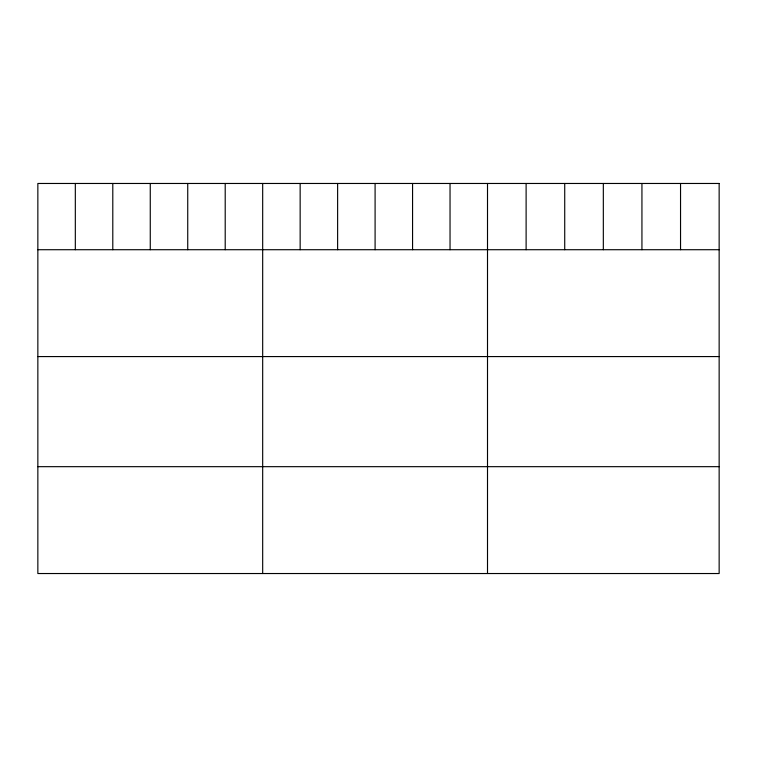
<?xml version="1.0" encoding="UTF-8"?>
<svg xmlns="http://www.w3.org/2000/svg" width="757" height="757" viewBox="0 0 757 757"><rect width="100%" height="100%" fill="white"/><g stroke="black" fill="none" stroke-linecap="round" stroke-linejoin="round"><path stroke-width="1.14" d="M37.85 249.715L719.15 249.715M37.85 356.575L719.15 356.575M37.85 466.672L719.15 466.672M680.543 183.468L680.543 249.715M641.936 183.468L641.936 249.715M603.329 183.468L603.329 249.715M564.722 183.468L564.722 249.715M526.115 183.468L526.115 249.715M487.508 183.468L487.508 573.532M450.037 183.468L450.037 249.715M412.565 183.468L412.565 249.715M375.094 183.468L375.094 249.715M337.622 183.468L337.622 249.715M300.151 183.468L300.151 249.715M262.679 183.468L262.679 573.532M225.208 183.468L225.208 249.715M187.736 183.468L187.736 249.715M150.265 183.468L150.265 249.715M112.793 183.468L112.793 249.715M75.322 183.468L75.322 249.715M719.15 183.468L37.85 183.468L37.85 573.532L719.15 573.532L719.15 183.468"/></g></svg>
